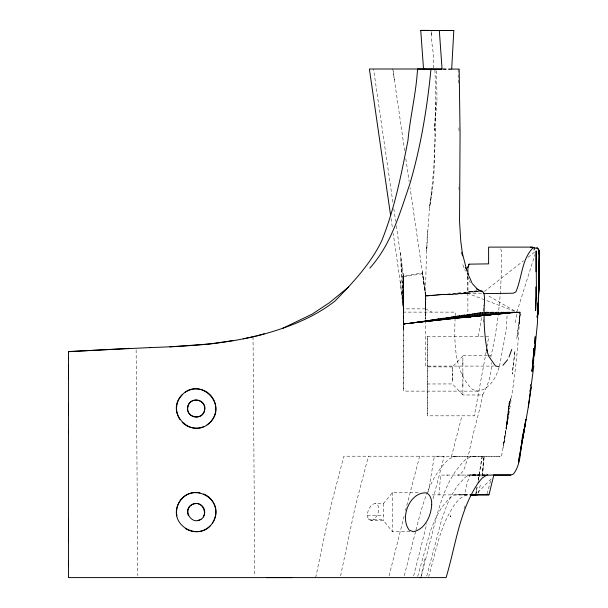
<?xml version="1.0" encoding="UTF-8"?>
<svg xmlns="http://www.w3.org/2000/svg" width="608" height="608" viewBox="0 0 608 608"><rect width="100%" height="100%" fill="white"/><g stroke="black" fill="none" stroke-linecap="round" stroke-linejoin="round"><path stroke-width="0.46" stroke-dasharray="3.04 2.28" d="M403.636 388.831L403.72 276.587M486.172 351.781L474.293 415.826L427.234 415.826L427.234 336.444L488.794 336.444L487.084 346.332M452.474 380.122L452.474 377.028M452.474 375.349L452.474 373.677M452.474 372.066L452.474 370.584M452.474 368.212L452.474 367.422M462.87 393.49L462.87 394.98L482.714 394.987M462.87 386.255L462.87 382.865M462.87 375.349L462.87 371.518M462.87 364.443L462.87 361.471M467.871 276.838L467.871 317.209L519.293 312.124L519.293 324.307L520.418 312.124L467.871 317.148L507.33 312.124L506.061 330.972L499.518 365.993M415.986 530.077L419.649 515.759C425.015 496.88 431.52 477.447 445.223 462.848A36.465 11.096 -74.5 0 1 450.672 458.31L453.507 456.851L459.937 456.6L501.38 456.638C510.287 408.941 518.274 360.392 519.726 312.124L467.871 317.178L510.621 312.124M396.294 225.743L403.742 276.739L403.636 330.091L403.461 274.793L403.636 312.124L455.339 312.124C454.29 337.045 452.633 371.078 472.591 389.553L477.85 391.126C489.204 389.264 496.105 378.168 498.917 367.734M477.85 391.126L403.636 391.126L403.636 276.017L422.492 272.954L425.6 295.541L467.871 293.618L467.902 276.678M434.925 69.867C436.688 116.554 435.48 163.666 429.415 210.056C426.497 242.888 425.524 275.91 425.478 308.864L431.771 312.124M433.215 68.081C435.168 56.05 430.905 44.179 431.277 32.095M431.254 34.633L431.285 30.4M435.016 127.984C434.773 154.584 435.115 181.511 429.24 207.609L431.9 190.745M458.994 189.856L459.04 184.399M483.216 311.091L483.368 304.98M427.371 231.504L426.725 250.762L426.884 246.696M436.05 101.741L434.317 130.234L436.962 101.46L436.643 73.819L435.921 69.806M484.371 475.106L482.501 475.122L483.846 456.638L481.984 476.778M509.337 401.174L508.258 413.554L506 428.906L509.337 401.174L506 428.906M484.249 456.638L482.501 475.122L467.476 475.084M515.516 322.635L516.815 312.124L535.002 254.509M520.266 312.124L516.8 338.504L520.418 312.124L484.69 312.124L403.636 324.026L516.815 312.124L486.909 294.971M530.252 386.422L530.488 384.598M529.492 391.75L529.743 389.88M530.237 386.141L530.488 384.271M475.866 494.813L477.098 487.365M478.314 479.978L482.174 456.638L478.709 456.623M503.052 447.974L505.218 434.91M428.306 492.085L434.31 456.638L499.183 456.638M475.684 494.813L476.953 487.365M478.2 479.978L482.174 456.638M478.329 336.444L482.539 312.124L403.636 324.026L514.581 312.124M476.094 493.042L477.044 487.601M409.891 531.719L392.517 531.719L383.511 520.608L371.252 520.608L368.38 519.232L367.293 515.379C367.536 511.13 369.216 507.095 372.514 504.321L375.235 503.5L383.511 503.5L392.517 492.457L420.364 492.457M315.674 577.6L330.592 507.019L343.854 456.198L444.197 456.198L432.493 501.098M340.564 575.875L355.148 507.019L368.41 456.198M389.09 575.867L404.305 515.341M413.638 575.867L426.846 523.61M420.827 577.6L424.65 558.684M461.905 494.859L464.527 494.859L467.142 483.064L469.938 474.97L479.894 475.061L478.519 480.396M482.798 394.607C488.064 384.91 491.963 374.026 491.355 362.809M482.889 394.189C479.294 413.706 472.75 432.569 469.239 452.078C466.07 459.23 466.632 468.73 460.279 474.156L457.619 475.091L485.8 475.068M419.649 456.198L405.422 510.728M478.382 493.134L480.761 483.094M425.554 559.573L436.795 515.759C442.168 496.88 448.674 477.447 462.376 462.848A36.465 11.096 -74.5 0 1 467.826 458.31L470.66 456.851L477.09 456.6M404.29 575.746L415.591 531.544M421.443 575.746L425.554 559.573M417.696 576.437L430.434 530.89L435.586 518.335L441.507 507.733L449.335 498.195L454.351 494.996L468.244 494.783C457.003 496.554 451.736 509.428 446.644 518.335C438.056 536.78 434.302 556.966 428.762 576.437M451.448 456.638L461.951 415.826M426.778 575.989L441.841 519.027L446.888 505.126L451.273 495.748L457.201 486.066L465.333 477.158L470.166 475.008L484.584 474.977M486.993 493.916L491.241 478.77L475.904 494.578M464.064 508.736L465.112 505.734M484.356 291.49L523.564 260.764M528.002 257.29L535.405 251.492M371.252 520.608L374.33 519.232C377.712 515.417 380.95 508.736 377.104 504.154L375.235 503.5M403.742 276.739L422.598 273.676L425.6 296.286L477.379 290.996M480.814 291.726L463.988 292.463L478.739 290.556M486.37 312.124L403.636 324.026L514.558 312.124M488.011 312.124L403.636 324.026L512.042 312.124M490.39 312.124L403.636 324.026L510.097 312.124M493.468 312.124L403.636 324.026L508.356 312.124M496.029 312.124L403.636 324.026L506.768 312.124M498.499 312.124L403.636 324.026L501.623 312.124M519.65 312.124L467.871 317.148L513.03 312.124M516.777 312.124L467.871 317.148L518.267 312.124L467.871 317.178L516.815 312.124L467.871 293.406L425.6 295.541L425.6 366.084L493.658 366.084M467.871 317.209L517.423 312.124L467.871 317.148M463.988 292.463L478.504 291.323M425.6 295.541L467.871 293.299L425.79 295.526L425.6 319.268L425.881 296.134L410.058 187.773M478.511 291.141L471.268 291.338L478.648 291.148M473.404 475.122L479.894 475.061L469.938 474.97M427.234 383.982L452.474 383.937L462.87 394.98L462.87 355.718L487.259 355.718M473.845 415.826L474.293 415.826M456.266 456.638L452.755 456.638M439.424 494.882L438.9 494.882L440.671 475.091L462.848 475.076M443.012 69.092L450.581 69.092M467.871 293.618L482.015 293.618M425.478 308.864L403.636 308.864L401.956 293.748L393.224 233.495M488.194 355.718L491.006 355.718M446.576 475.084L447.853 475.084M465.196 475.076L465.956 475.076M464.527 494.859L469.209 494.859M432.288 494.882L468.152 494.866M367.293 515.379L383.511 515.379M368.38 519.232L383.511 519.232M498.97 456.638L500.126 456.638M471.8 474.977L485.024 474.992M457.178 494.783L467.924 494.79M443.338 69.054L450.756 69.084M443.217 69.038L450.672 69.069M485.176 474.985L482.501 475.122M500.658 248.93L501.448 250.64L501.562 254.083C501.623 288.511 498.864 322.977 490.846 356.516L490.945 357.215M467.18 275.842L470.242 282.743M462.87 264.754L465.325 271.206M404.662 150.746L392.844 69.092L394.432 80.59M405.825 158.718L409.161 181.61M392.852 202.13L373.555 69.092M393.802 208.666L395.648 221.312M391.043 218.462L392.54 228.798M422.317 271.723L425.6 296.286L425.592 294.188M400.163 281.405L403.636 312.124L401.751 263.104M401.956 293.748L403.636 312.124L401.212 259.388M483.254 319.603L483.398 321.982M400.3 253.148L403.636 312.124M458.911 127.779L459.048 132.415M458.28 83.007L458.151 69.092M253.042 336.824L254.813 575.791M136.139 349.942L137.803 575.708M462.87 356.098L452.474 366.768L452.474 383.77M452.474 366.936L427.234 366.86M427.234 336.444L427.234 415.826M392.517 492.457L392.517 531.719M383.511 503.5L383.511 520.608M512.97 367.316L512.308 374.042L515.022 350.755L512.97 367.316M510.454 398.59L503.553 445.071L508.022 417.795L506.464 427.568L510.454 398.59"/><path stroke-width="0.91" d="M68.476 560.682L68.476 577.6L446.082 577.6C455.795 545.46 459.321 510.165 478.861 481.954M68.476 542.458L68.476 519.004M68.476 433.101L68.476 404.115M68.476 379.293L68.476 372.552M68.476 371.61L68.476 364.982M68.476 358.682L68.476 351.53L151.096 347.54M467.909 274.846L467.871 267.626L469.049 264.161L488.612 263.864L488.612 247.114L532.722 247.114L534.751 248.132C538.68 246.772 539.722 251.112 539.524 254.273L538.399 299.744M535.808 286.938L535.587 310.635L536.476 297.152L536.142 250.914L535.952 271.768M539.007 283.009L539.182 250.747M534.713 350.641L537.396 323.547L539.038 281.899L538.384 302.009L538.977 282.629M538.992 280.744L539.091 250.739L539.524 254.273L538.369 298.262M420.744 30.4L439.326 30.522L442.062 69.092L423.525 69L420.744 30.4L453.811 30.522L451.683 69.092M534.713 354.403L535.2 336.733L534.736 343.239M538.3 302.632L537.86 314.777L538.346 302.921M534.082 348.392L533.573 361.342L532.061 371.313L534.082 348.392L532.061 371.313M442.062 69.092L430.973 69.114C427.188 107.897 420.804 146.589 409.83 184.042C399.737 213.347 391.126 244.652 369.801 268.136M537.274 315.529L537.168 317.414L537.29 315.59M537.761 307.078L537.974 303.324M538.399 295.807L538.939 286.414M537.753 308.286L538.11 302.814M534.128 356.227L534.516 352.503M518.51 462.582L528.322 406.912L533.847 365.765M528.322 406.912L531.255 387.068M522.584 439.044L525.89 419.345L521.178 447.298M471.352 494.798L475.904 494.578M524.24 429.37C519.407 443.62 522.979 461.7 513.441 474.042L510.842 475.023L494.16 475.068M518.609 460.522L525.183 424.908M485.442 475.213L493.825 475.023L488.976 494.821L470.151 494.859M467.871 267.626L469.049 264.161M509.056 357.033L511.754 349.425M197.858 520.516C209.98 518.29 203.619 499.419 192.896 504.154C181.435 508.706 191.36 525.95 200.959 519.232M533.938 249.979L534.546 248.695M212.504 522.994C227.795 498.925 189.194 478.998 178.045 504.579C168.667 525.912 200.055 542.48 212.504 522.994A19.631 19.631 0 0 0 203.695 493.954M481.749 291.688C485.632 290.145 484.363 305.155 484.181 306.911C483.77 321.693 484.424 336.528 487.327 351.067M507.634 359.693L502.945 365.324M182.301 394.645C163.848 412.71 192.303 440.618 210.064 422.408C228.228 404.746 200.23 376.261 182.301 394.645A19.631 19.631 0 0 0 179.862 419.436M257.275 335.867C284.81 328.723 312.512 318.729 335.061 300.99C352.777 282.75 370.698 263.796 381.786 240.646C394.729 208.4 401.341 174.298 407.983 140.342C410.18 116.424 416.229 92.994 417.514 69L430.973 69.114M478.169 482.744L482.364 477.934L487.662 474.483M348.756 286.854L329.521 302.647L312.208 314.108L282.477 328.411M264.237 333.807C227.012 344.288 188.146 346.248 149.697 347.594M243.192 338.876L256.371 336.133M211.766 343.771L232.978 340.556M210.847 343.908L169.898 346.849M68.476 351.705L129.61 348.346M266.798 577.6L292.007 577.6M537.768 248.132L536.75 248.132M475.775 494.859L470.273 494.866M419.984 577.6L420.827 577.6M439.326 30.522L453.811 30.522M424.399 69L369.375 69L390.632 215.642M451.531 69.092L459.184 69.092L460.074 133.851L459.549 221.441L460.773 241.323L462.376 253.202L466.374 268.827M483.9 293.618L513.213 293.223L515.865 291.939C522.052 277.681 521.58 259.798 532.768 248.087L532.578 247.479M493.681 474.985L510.842 475.023M469.976 494.783L488.976 494.821M475.866 494.813L477.934 494.821M530.617 247.114L534.751 248.132M479.636 290.685L482.334 291.057L482.311 291.741L477.736 289.454L472.203 283.526M499.312 366.799L495.429 365.925L488.71 356.212L486.575 349.661M476.383 288.876L480.054 290.708M537.518 248.14L538.886 250.739L539.296 254.311L538.908 250.762M469.095 276.397L471.861 282.735M467.803 273.129L468.768 275.584M465.561 267.444L467.05 271.244M461.685 252.533L462.498 255.877M68.476 358.074L68.476 414.785M68.476 430.707L68.476 566.284M197.858 503.667A8.588 8.588 0 0 1 203.323 516.861M188.252 515.379A8.588 8.588 0 0 1 196.186 503.5M185.28 392.206A19.631 19.631 0 0 1 212.504 397.624A19.631 19.631 0 0 1 207.092 424.855M203.695 426.664A19.631 19.631 0 0 1 182.301 422.408M210.064 525.973A19.631 19.631 0 0 1 185.28 528.413M176.928 515.918A19.631 19.631 0 0 1 200.017 492.837M187.758 406.851C185.113 417.711 202.935 421.032 204.607 410.202C207.267 399.372 189.445 395.937 187.758 406.851M431.703 504.579C431.11 515.713 425.304 529.006 413.546 531.719L409.336 530.229C399.547 517.887 409.572 491.91 426.352 492.837C430.882 494.965 431.741 500.103 431.703 504.579M450.399 516.078L450.482 516.481L450.399 516.078M190.524 414.99A8.588 8.588 0 0 0 204.607 410.202A8.588 8.588 0 0 0 193.42 400.398A8.588 8.588 0 0 0 190.524 414.99"/></g></svg>
